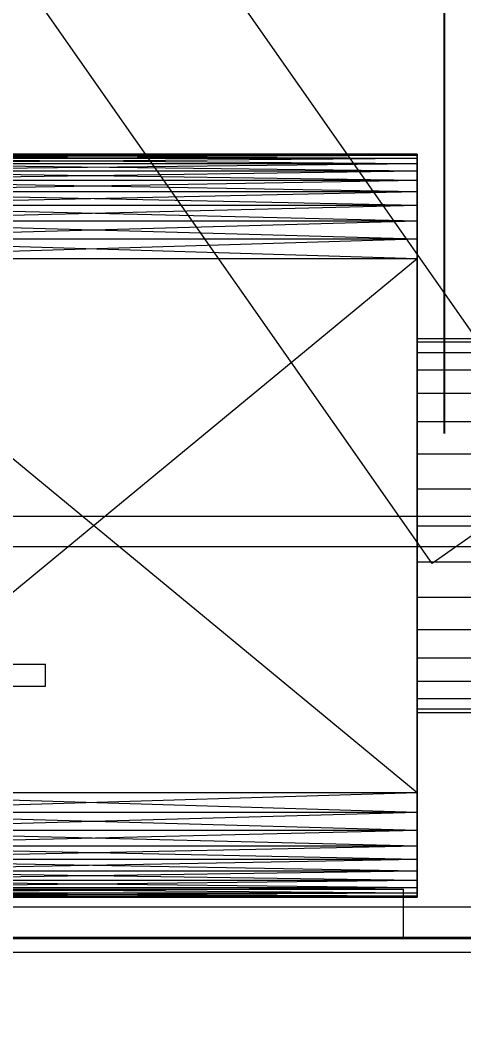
# Model space of a CAD drawing. Header units: millimetres. Extents: x -1970 to 59977, y -65068 to 6837.
# Drawn here: x 1570.8 to 1732, y -34534.2 to -34169.7 of the extents above; entities that cross this region are included whole.
import ezdxf

# ---------------------------------------------------------------- set-up
doc = ezdxf.new("R2010")
doc.units = ezdxf.units.MM
for name, color, linetype, lineweight in [('COTAS_O', 1, 'Continuous', 0), ('COTAS_P', 1, 'Continuous', 0), ('frontal_C03', 7, 'Continuous', 0), ('frontal_secador', 7, 'Continuous', 0), ('frontal_tolva', 7, 'Continuous', 0)]:
    doc.layers.add(name, color=color, linetype=linetype, lineweight=lineweight)
doc.dimstyles.new('R19_100', dxfattribs={"dimtxt": 250, "dimasz": 150, "dimexe": 150, "dimexo": 80, "dimgap": 100, "dimtad": 1, "dimtih": 1, "dimtoh": 1, "dimdsep": 46, "dimcen": 0.09, "dimadec": 0, "dimazin": 0, "dimtfac": 1, "dimtdec": 4, "dimtofl": 0, "dimtmove": 0, "dimatfit": 3, "dimfxl": 1, "dimtolj": 1, "dimtzin": 0, "dimarcsym": 0})

# ---------------------------------------------------------------- blocks, each defined once
blk = doc.blocks.new('*D37')
at = {"layer": 'COTAS_P', "color": 0, "lineweight": -2, "transparency": 16777216}
for p, q in [((-1750, -35420), (-1750, -34450)), ((2600, -35420), (2600, -34450)), ((-1600, -34600), (2450, -34600))]:
    blk.add_line(p, q, dxfattribs=at)
at = {"layer": 'COTAS_P', "color": 0, "transparency": 16777216}
for points in [[(-1600, -34575), (-1600, -34625), (-1750, -34600)], [(2450, -34575), (2450, -34625), (2600, -34600)]]:
    blk.add_solid(points, dxfattribs=at)
at = {"layer": 'Defpoints', "color": 0, "transparency": 16777216}
for p in [(2600, -34600), (-1750, -35500), (2600, -35500)]:
    blk.add_point(p, dxfattribs=at)
blk = doc.blocks.new('*D39')
at = {"layer": 'COTAS_O', "color": 0, "lineweight": -2, "transparency": 16777216}
for p, q in [((-1725, -34320), (-1725, -33550)), ((1725, -34320), (1725, -33550)), ((-1575, -33700), (1575, -33700))]:
    blk.add_line(p, q, dxfattribs=at)
at = {"layer": 'COTAS_O', "color": 0, "transparency": 16777216}
for points in [[(-1575, -33675), (-1575, -33725), (-1725, -33700)], [(1575, -33675), (1575, -33725), (1725, -33700)]]:
    blk.add_solid(points, dxfattribs=at)
at = {"layer": 'Defpoints', "color": 0, "transparency": 16777216}
for p in [(1725, -33700), (-1725, -34400), (1725, -34400)]:
    blk.add_point(p, dxfattribs=at)

msp = doc.modelspace()

# ---------------------------------------------------------------- linework, layer by layer
at = {"layer": 'frontal_C03'}
for p, q in [((1480, -34403.773), (1580, -34403.773)), ((1580, -34411.773), (1580, -34403.773)), ((1480, -34411.773), (1580, -34411.773))]:
    msp.add_line(p, q, dxfattribs=at)
at = {"layer": 'frontal_secador'}
for p, q in [((1715, -34218.88), (1480, -34218.5)), ((1715, -34218.5), (1480, -34218.5)), ((1715, -34218.5), (1480, -34218.88)), ((1715, -34220.02), (1480, -34218.88)), ((1715, -34218.88), (1480, -34218.88)), ((1715, -34218.88), (1480, -34220.02)), ((1715, -34220.02), (1715, -34218.5)), ((1715, -34218.5), (1715, -34218.88)), ((1715, -34224.58), (1715, -34218.5)), ((1715, -34218.5), (1715, -34221.92)), ((1715, -34242.82), (1715, -34218.5)), ((1715, -34218.5), (1715, -34237.12)), ((1715, -34479), (1715, -34218.5)), ((1715, -34218.5), (1715, -34474.82)), ((1715, -34218.88), (1715, -34220.02)), ((1715, -34218.88), (1715, -34221.92)), ((1715, -34221.92), (1480, -34220.02)), ((1715, -34220.02), (1480, -34220.02)), ((1715, -34220.02), (1480, -34221.92)), ((1715, -34224.58), (1480, -34221.92)), ((1715, -34221.92), (1480, -34221.92)), ((1715, -34221.92), (1480, -34224.58)), ((1715, -34224.58), (1715, -34220.02)), ((1715, -34220.02), (1715, -34221.92)), ((1715, -34221.92), (1715, -34224.58)), ((1715, -34221.92), (1715, -34228)), ((1715, -34221.92), (1715, -34237.12)), ((1715, -34228), (1480, -34224.58)), ((1715, -34224.58), (1480, -34224.58)), ((1715, -34224.58), (1480, -34228)), ((1715, -34232.18), (1715, -34224.58)), ((1715, -34224.58), (1715, -34228)), ((1715, -34242.82), (1715, -34224.58)), ((1715, -34232.18), (1480, -34228)), ((1715, -34228), (1480, -34228)), ((1715, -34228), (1480, -34232.18)), ((1715, -34228), (1715, -34232.18)), ((1715, -34228), (1715, -34237.12)), ((1715, -34237.12), (1480, -34232.18)), ((1715, -34232.18), (1480, -34232.18)), ((1715, -34232.18), (1480, -34237.12)), ((1715, -34242.82), (1715, -34232.18)), ((1715, -34232.18), (1715, -34237.12)), ((1715, -34242.82), (1480, -34237.12)), ((1715, -34237.12), (1480, -34237.12)), ((1715, -34237.12), (1480, -34242.82)), ((1715, -34237.12), (1715, -34242.82)), ((1715, -34237.12), (1715, -34249.28)), ((1715, -34237.12), (1715, -34450.5)), ((1715, -34237.12), (1715, -34474.82)), ((1715, -34249.28), (1480, -34242.82)), ((1715, -34242.82), (1480, -34242.82)), ((1715, -34242.82), (1480, -34249.28)), ((1715, -34256.5), (1715, -34242.82)), ((1715, -34242.82), (1715, -34249.28)), ((1715, -34457.72), (1715, -34242.82)), ((1715, -34479), (1715, -34242.82)), ((1715, -34256.5), (1480, -34249.28)), ((1715, -34249.28), (1480, -34249.28)), ((1715, -34249.28), (1480, -34256.5)), ((1715, -34249.28), (1715, -34256.5)), ((1715, -34249.28), (1715, -34450.5)), ((1715, -34450.5), (1480, -34256.5)), ((1715, -34256.5), (1480, -34256.5)), ((1715, -34256.5), (1480, -34450.5)), ((1715, -34457.72), (1715, -34256.5)), ((1715, -34256.5), (1715, -34450.5)), ((1715, -34286.807), (1715, -34285.5)), ((1740, -34285.5), (1715, -34285.5)), ((1715, -34290.676), (1715, -34286.807)), ((1740, -34286.807), (1715, -34286.807)), ((1715, -34296.96), (1715, -34290.676)), ((1740, -34290.676), (1715, -34290.676)), ((1715, -34305.417), (1715, -34296.96)), ((1740, -34296.96), (1715, -34296.96)), ((1715, -34315.721), (1715, -34305.417)), ((1740, -34305.417), (1715, -34305.417)), ((1715, -34327.478), (1715, -34315.721)), ((1740, -34315.721), (1715, -34315.721)), ((1715, -34340.234), (1715, -34327.478)), ((1740, -34327.478), (1715, -34327.478)), ((1715, -34353.5), (1715, -34340.234)), ((1740, -34340.234), (1715, -34340.234)), ((1715, -34353.5), (1715, -34366.766)), ((1715, -34353.5), (1740, -34353.5)), ((1715, -34366.766), (1715, -34379.522)), ((1740, -34366.766), (1715, -34366.766)), ((1715, -34379.522), (1715, -34391.279)), ((1740, -34379.522), (1715, -34379.522)), ((1715, -34391.279), (1715, -34401.583)), ((1740, -34391.279), (1715, -34391.279)), ((1715, -34401.583), (1715, -34410.04)), ((1740, -34401.583), (1715, -34401.583)), ((1715, -34410.04), (1715, -34416.324)), ((1740, -34410.04), (1715, -34410.04)), ((1715, -34416.324), (1715, -34420.193)), ((1740, -34416.324), (1715, -34416.324)), ((1715, -34420.193), (1715, -34421.5)), ((1740, -34420.193), (1715, -34420.193)), ((1740, -34421.5), (1715, -34421.5)), ((1715, -34457.72), (1480, -34450.5)), ((1715, -34450.5), (1480, -34450.5)), ((1715, -34450.5), (1480, -34457.72)), ((1715, -34450.5), (1715, -34457.72)), ((1715, -34450.5), (1715, -34464.18)), ((1715, -34450.5), (1715, -34474.82)), ((1715, -34464.18), (1480, -34457.72)), ((1715, -34457.72), (1480, -34457.72)), ((1715, -34457.72), (1480, -34464.18)), ((1715, -34469.88), (1715, -34457.72)), ((1715, -34457.72), (1715, -34464.18)), ((1715, -34479), (1715, -34457.72)), ((1715, -34469.88), (1480, -34464.18)), ((1715, -34464.18), (1480, -34464.18)), ((1715, -34464.18), (1480, -34469.88)), ((1715, -34464.18), (1715, -34469.88)), ((1715, -34464.18), (1715, -34474.82)), ((1715, -34474.82), (1480, -34469.88)), ((1715, -34469.88), (1480, -34469.88)), ((1715, -34469.88), (1480, -34474.82)), ((1715, -34479), (1715, -34469.88)), ((1715, -34469.88), (1715, -34474.82)), ((1715, -34479), (1480, -34474.82)), ((1715, -34474.82), (1480, -34474.82)), ((1715, -34474.82), (1480, -34479)), ((1715, -34474.82), (1715, -34479)), ((1715, -34474.82), (1715, -34482.42)), ((1715, -34474.82), (1715, -34486.98)), ((1715, -34482.42), (1480, -34479)), ((1715, -34479), (1480, -34479)), ((1715, -34479), (1480, -34482.42)), ((1715, -34485.08), (1715, -34479)), ((1715, -34479), (1715, -34482.42)), ((1715, -34488.12), (1715, -34479)), ((1715, -34486.98), (1715, -34479)), ((1440, -34485.5), (1710, -34485.5)), ((1715, -34485.08), (1480, -34482.42)), ((1715, -34482.42), (1480, -34482.42)), ((1715, -34482.42), (1480, -34485.08)), ((1715, -34486.98), (1480, -34485.08)), ((1715, -34485.08), (1480, -34485.08)), ((1715, -34485.08), (1480, -34486.98)), ((1710, -34503.5), (1710, -34485.5)), ((1715, -34482.42), (1715, -34485.08)), ((1715, -34482.42), (1715, -34486.98)), ((1715, -34488.12), (1715, -34485.08)), ((1715, -34485.08), (1715, -34486.98)), ((1715, -34488.12), (1480, -34486.98)), ((1715, -34486.98), (1480, -34486.98)), ((1715, -34486.98), (1480, -34488.12)), ((1715, -34488.5), (1480, -34488.12)), ((1715, -34488.12), (1480, -34488.12)), ((1715, -34488.12), (1480, -34488.5)), ((1480, -34488.5), (1715, -34488.5)), ((1715, -34486.98), (1715, -34488.5)), ((1715, -34488.12), (1715, -34486.98)), ((1715, -34488.5), (1715, -34488.12)), ((1325, -34503.5), (2125, -34503.5)), ((1440, -34503.5), (1710, -34503.5)), ((1325, -34508.5), (2125, -34508.5))]:
    msp.add_line(p, q, dxfattribs=at)
at = {"layer": 'frontal_tolva'}
for p, q in [((1769.584, -34332.806), (722.584, -32835.806)), ((1720.416, -34367.194), (673.416, -32870.194)), ((1769.584, -34332.806), (1720.416, -34367.194)), ((-1821.5, -34350), (1821.5, -34350)), ((-1821.5, -34361), (1821.5, -34361)), ((-1821.5, -34492), (1821.5, -34492)), ((-1821.5, -34503), (1821.5, -34503))]:
    msp.add_line(p, q, dxfattribs=at)

# ---------------------------------------------------------------- dimensions: what is measured, and where the dimension line sits
at = {"layer": 'COTAS_O'}
dim = msp.add_aligned_dim(p1=(-1725, -34400), p2=(1725, -34400), distance=700, text='<> O', dimstyle='R19_100', dxfattribs=at)
dim.commit()
dim.dimension.update_dxf_attribs({"geometry": '*D39', "text_midpoint": (0, -33700)})
at = {"layer": 'COTAS_P'}
dim = msp.add_aligned_dim(p1=(-1750, -35500), p2=(2600, -35500), distance=900, text='<> P', dimstyle='R19_100', dxfattribs=at)
dim.commit()
dim.dimension.update_dxf_attribs({"geometry": '*D37', "text_midpoint": (425, -34600)})

doc.saveas('drawing.dxf')
